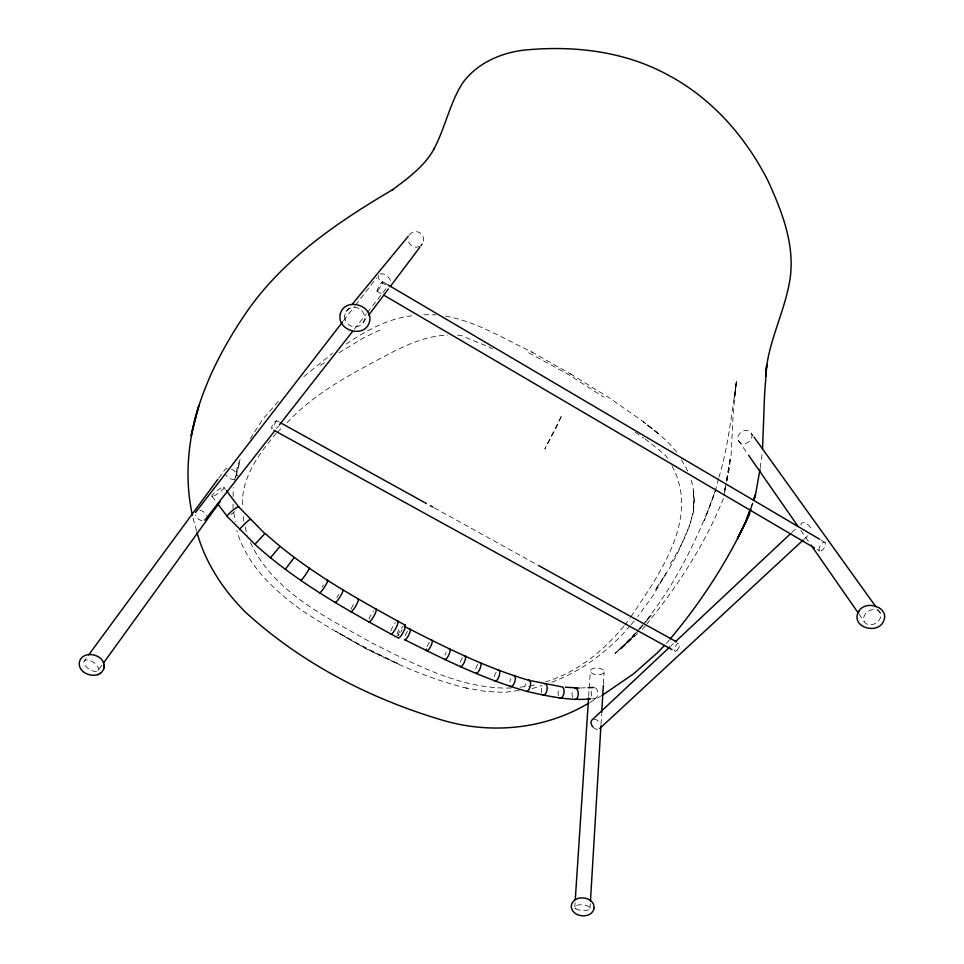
<?xml version="1.0" encoding="UTF-8"?>
<svg xmlns="http://www.w3.org/2000/svg" width="964" height="964" viewBox="0 0 964 964"><rect width="100%" height="100%" fill="white"/><g stroke="black" fill="none" stroke-linecap="round" stroke-linejoin="round"><path stroke-width="0.72" stroke-dasharray="4.82 3.62" d="M233.011 508.582L233.059 504.076M233.143 496.556L233.24 487.543M670.354 563.976C685.729 538.768 700.973 509.161 690.778 479.048M590.028 908.317L590.378 902.328M601.006 724.289L601.632 713.818M603.428 683.898L604.139 671.932M574.785 907.04L575.086 902.557M588.679 696.321L590.354 670.908M693.429 511.968L694.201 500.882L693.297 489.796L693.429 511.968L689.67 525.344L677.993 552.444L669.173 568.941L655.014 590.45L666.245 573.267L653.447 595.053L637.758 616.635M760.21 467.769L762.211 453.201M725.47 486.266L724.494 491.989L726.326 483.133M726.458 480.554L730.375 457.695L729.374 468.396L726.627 481.663M725.531 486.23L724.494 491.989L725.603 486.495M726.555 480.482L731.194 454.586L733.014 416.171L736.315 380.816L734.484 398.325L736.592 381.395C731.471 413.472 728.483 446.043 718.951 477.228M724.012 495.532L725.639 486.904M726.736 481.144L727.278 478.277L726.723 481.012M234.686 480.277L237.578 465.745L241.482 456.141M276.258 420.449C268.125 440.596 271.752 416.617 278.885 421.907M235.746 477.517L239.687 461.756L235.734 477.301M718.566 478.65L714.71 492.893L704.31 520.777L715.758 489.17M715.866 489.073L714.71 492.893C697.478 539.503 675.125 584.907 643.771 623.696M751.51 507.606L753.282 501.87M750.956 507.353L752.474 503.136M723.458 498.4C705.13 543.853 677.981 585.931 646.965 623.732M751.028 507.401L752.571 503.184M250.122 438.885L262.69 419.4L278.355 401.337M98.111 670.462A8.423 4.097 33.4 0 0 89.929 660.509A8.423 4.097 33.4 0 0 85.507 666.088A8.423 4.097 33.4 0 0 98.111 670.462L102.497 664.377M624.793 625.238L630.119 617.936M631.01 616.719C659.256 574.279 700.479 518.258 671.944 465.793M84.242 660.93L86.013 658.508M218.695 478.12L224.937 469.649A7.447 4.434 34.7 0 1 230.3 468.757M363.151 322.494L367.658 316.529M420.75 246.061L422.545 243.675M343.509 320.735L354.547 306.444M355.463 305.251L376.599 277.873M276.27 433.282C258.714 453.972 240.434 478.71 242.554 507.365M276.596 428.498L278.451 426.136M354.378 329.146L366.416 313.77M367.344 312.589L382.154 293.659M383.082 292.478L387.709 286.561M346.088 311.685L349.92 307.046M636.216 632.866L615.177 653.411L634.167 635.734L638.867 630.131M637.156 631.721L642.831 624.841M639.807 629.01L644.506 623.407M645.446 622.286L651.086 615.55L645.121 622.117M642.253 629.347L646.025 624.853M666.437 643.374L669.269 640.012M630.107 625.793C608.465 651.339 580.689 672.137 548.95 683.259M631.095 624.66L636.011 619.033M635.192 633.071L620.286 649.483L615.068 653.411L634.167 635.734L620.286 649.483L640.06 631.36M639.168 628.685L644.133 623.214M623.804 626.287C603.139 651.122 576.978 672.462 545.648 681.897M277.343 432.233L282.705 426.956M286.995 422.738C313.445 394.276 347.799 375.707 381.744 357.801C402.205 346.678 424.052 335.966 447.73 335.086M671.04 645.82L673.234 643.759M791.781 532.514L796.18 528.393M804.277 539.021L808.676 534.948M303.925 376.587L332.616 353.173M320.458 365.416L326.603 361.223M338.894 352.836L364.211 337.533L379.888 330.086M346.076 344.088C365.983 330.712 387.95 318.409 412.194 315.794M590.33 702.166L600.5 696.333M532.152 688.645L541.949 685.5M529.899 686.199L535.623 684.633M519.09 690.417L504.57 692.381L485.892 691.453L465.733 687.898M511.318 688.007C462.081 689.573 416.412 665.112 373.49 643.747C327.495 617.876 273.161 592.378 250.098 541.816M519.897 687.175L528.465 686.332M592.258 698.816L595.065 698.695M580.714 687.983L586.57 687.766M423.883 314.746L436.065 314.867M457.611 335.231L460.431 335.267L487.423 346.329M445.549 316.132C476.505 321.494 503.545 338.677 531.526 351.848L532.911 352.631M467.094 688.284C407.977 673.511 353.728 643.94 302.865 611.116C274.354 590.498 246.832 565.47 236.77 530.489M488.712 346.883L492.628 348.884M528.706 352.728L567.868 374.14L604.042 397.325M434.306 507.859L537.044 564.675M570.339 373.791L609.393 397.951L645.386 423.088L659.28 434.535L643.241 421.834C655.845 431.077 668.173 440.97 677.668 453.502M531.526 351.848L571.965 374.695M377.032 291.188L382.226 294.237M817.086 549.468L819.689 550.998M382.563 281.681L386.456 283.97M821.003 540.033L824.895 542.322M635.252 432.306L643.687 438.018M644.892 438.837L657.93 448.959L666.341 456.309L667.739 458.671M223.793 487.169L225.528 489.471M212.116 496.4L215.683 501.147M751.498 433.547A7.447 6.218 -33.2 0 1 743.955 443.633A7.447 6.218 -33.2 0 1 739.304 433.884A7.447 6.218 -33.2 0 1 751.498 433.547L753.246 435.981M877.686 609.296L880.325 612.959A9.158 7.025 -31.3 0 1 870.697 624.817A9.158 7.025 -31.3 0 1 865.6 613.731A9.158 7.025 -31.3 0 1 880.325 612.959M738.352 440.524L747.763 454.056M800.807 530.357L809.35 542.66M858.972 614.032L864.106 621.406M681.464 459.732L687.778 471.095M196.511 530.851L192.68 516.656M243.808 521.367L242.916 514.378M245.157 526.947L247.206 535.309M233.77 512.956L235.264 521.729M402.084 629.54A5.941 1.422 -62.2 0 1 400.699 632.288M399.12 634.589A5.941 1.422 -62.2 0 1 397.771 635.818M397.072 634.155A5.941 1.422 -62.2 0 1 400.843 626.696M405.242 635.589A5.929 1.458 -62.8 0 1 408.146 630.552M427.173 646.555A5.905 1.579 -63.8 0 1 429.992 641.506M444.934 655.219A5.88 1.735 -65 0 1 446.175 652.459M460.322 662.22A5.868 1.88 -66.3 0 1 462.985 657.147M475.698 668.896A5.844 2.012 -67.4 0 1 478.289 663.81M494.339 676.595A5.82 2.205 -69.8 0 1 496.773 671.462M509.811 681.849A5.796 2.41 -72.4 0 1 510.703 678.993M524.922 686.561A5.784 2.567 -75.5 0 1 525.681 683.681M541.575 693.02A5.748 2.735 -79.5 0 1 542.033 687.404M558.421 695.803A5.724 2.916 -82.9 0 1 559.735 687.85M572.604 697.285A5.7 3.121 -88.7 0 1 572.327 691.634M595.571 687.886A5.651 3.241 87 0 1 597.547 695.297A5.651 3.241 87 0 1 593.402 698.285A5.651 3.241 87 0 1 591.426 690.875M390.818 631.083A7.435 1.747 -61.6 0 1 395.385 622.72M397.963 635.891A7.423 1.783 -62.2 0 1 402.675 626.576M369.031 619.045A7.459 1.591 -60.6 0 1 373.743 610.718M351.173 608.947A7.483 1.386 -59.5 0 1 354.029 603.536M336.822 597.68A7.507 1.181 -58.2 0 1 338.81 594.378M322.157 587.076A7.519 0.988 -57.2 0 1 323.579 584.883M234.686 511.583A7.591 1.097 -39.5 0 1 229.733 515.354M201.958 520.512A6.146 4.507 35.3 0 1 195.331 514.921M199.825 510.342A6.146 4.507 35.3 0 1 206.429 515.909M386.166 284.669A7.182 4.205 38.2 0 1 380.117 280.898A7.182 4.205 38.2 0 1 378.442 275.487M380.021 273.969A7.182 4.205 38.2 0 1 390.432 280.488M597.68 729.326A5.748 3.964 48.6 0 1 592.884 726.928M593.993 719.24A5.748 3.964 48.6 0 1 600.283 724.121M800.903 525.103A6.676 3.663 45.6 0 1 806.326 523.548A6.676 3.663 45.6 0 1 811.616 531.031M234.842 479.494A7.447 4.434 34.7 0 1 225.624 474.866M231.456 469.179A7.447 4.434 34.7 0 1 237.578 475.999M419.617 246.362A7.941 7.688 45.4 0 1 408.17 240.301M409.218 235.108A7.941 7.688 45.4 0 1 421.063 233.698A7.941 7.688 45.4 0 1 420.75 245.651M561.289 416.376L556.156 427.896L544.841 448.911L561.289 416.376M398.867 664.136L365.392 648.519L335.918 631.36L364.199 647.013L398.867 664.136M213.875 495.942A7.579 1.458 -36.2 0 0 223.997 487.941A7.579 1.458 -36.2 0 0 215.948 491.459A7.579 1.458 -36.2 0 0 213.875 495.942M676.993 650.278A4.531 1.808 -61.8 0 0 679.295 643.35A4.531 1.808 -61.8 0 0 674.679 648.025A4.531 1.808 -61.8 0 0 676.993 650.278M821.027 550.986A5.061 2.265 -58.9 0 0 825.521 543.479A5.061 2.265 -58.9 0 0 820.34 545.516A5.061 2.265 -58.9 0 0 821.027 550.986M377.707 290.73A5.507 0.699 -59.8 0 0 382.491 282.488A5.507 0.699 -59.8 0 0 379.201 286.091A5.507 0.699 -59.8 0 0 377.707 290.73M575.701 908.522A7.64 2.844 4.9 0 0 588.896 909.642A7.64 2.844 4.9 0 0 582.63 904.835A7.64 2.844 4.9 0 0 575.701 908.522M591.149 672.655A6.917 3.398 4.3 0 0 603.09 673.559A6.917 3.398 4.3 0 0 597.499 668.016A6.917 3.398 4.3 0 0 591.149 672.655M344.714 316.469A10.11 9.616 38.1 0 0 359.476 325.856A10.11 9.616 38.1 0 0 359.705 308.902A10.11 9.616 38.1 0 0 344.714 316.469"/><path stroke-width="1.45" d="M104.124 665.75C103.787 653.399 81.313 649.652 79.301 662.834C78.084 675.909 102.015 680.68 104.1 667.028M104.088 668.076L104.148 664.786M590.474 900.834L600.921 725.796M601.729 712.324L603.331 685.392M575.279 899.569L588.57 697.816M762.536 449.164L764.597 394.252L766.766 364.766L765.633 376.285C767.585 341.593 785.793 310.637 790.372 276.56C794.42 242.988 781.684 210.911 768.079 180.991L767.947 180.738C745.63 136.828 711.938 98.292 668.04 75.035C623.913 50.791 572.17 45.151 522.717 50.273C499.617 53.333 476.421 63.793 462.551 83.121C449.489 103.606 445.175 128.357 433.523 149.697L434.378 148.263C424.883 166.073 408.061 178.123 392.288 189.944L392.975 189.486C336.159 222.889 279.958 261.184 243.121 317.192L242.892 317.554C218.876 353.595 199.391 393.204 191.125 435.981L198.909 405.422C187.823 440.765 184.389 478.879 192.402 515.234M760.018 469.227L755.499 494.689L753.728 500.424M751.064 509.04L745.401 522.837L737.46 538.539L749.739 513.354C729.399 558.59 702.081 600.873 670.221 638.891M753.571 500.364L755.499 494.689L753.474 500.316M749.944 510.173L745.401 522.837L750.522 508.799M404.362 625.021A7.423 1.783 -62.2 0 1 403.434 631.866A7.423 1.783 -62.2 0 1 397.915 637.77C347.884 610.634 297.322 582.798 254.93 544.335L265.1 533.381C306.709 571.11 356.306 598.427 405.314 625.202M858.346 612.032C850.778 626.733 876.565 634.999 883.241 621.901C890.929 607.2 864.961 598.764 858.346 612.032L858.816 611.453M264.943 533.755L238.578 506.727L226.395 490.616M103.377 663.172L220.31 501.437M88.688 654.881L217.804 479.325M368.549 315.336L388.359 289.055M390.155 286.67L419.846 247.254M195.547 512.438L342.594 321.928M274.74 430.86L206.224 518.391A6.146 4.507 35.3 0 1 204.597 520.078M279.367 424.943L352.523 331.508M351.836 304.72L408.254 236.264M664.449 645.446L657.484 652.7L633.264 674.077L601.765 695.598M279.729 546.733L270.402 557.903M669.944 646.844L592.004 719.975A5.748 3.964 48.6 0 0 592.884 726.928M675.427 641.699L790.685 533.55M599.656 728.567L803.169 540.045M589.052 702.901C544.997 729.555 490.206 734.725 441.211 719.807L440.705 719.662C368.899 698.213 300.443 662.642 245.061 611.754C223.009 589.594 205.236 562.639 196.969 532.273M294.068 557.686L285.32 569.278M99.714 673.631L100.473 673.246M97.581 674.728L98.232 674.402M526.886 691.405C547.817 696.165 569.266 701.021 590.86 698.876M565.326 687.175L579.256 688.043M588.04 687.706L593.896 687.489M409.483 629.311A5.929 1.458 -62.8 0 1 408.832 634.818A5.929 1.458 -62.8 0 1 404.434 639.554C443.657 659.243 483.277 678.909 525.609 691.019A5.784 2.567 -75.5 0 0 530.152 686.537A5.784 2.567 -75.5 0 0 528.465 680.235L561.229 686.742A5.724 2.916 -82.9 0 1 563.916 693.176A5.724 2.916 -82.9 0 1 559.457 697.623M529.742 680.596C485.82 667.775 444.753 647.037 404.169 626.239M274.017 430.293L672.041 649.628M280.211 422.642L426.401 503.497M430.354 505.678L432.993 507.136M538.358 565.41L676.656 641.891M383.527 294.996L814.496 547.95M387.757 284.742L819.701 539.262M217.466 503.509L227.287 516.535L254.93 544.335M754.125 437.21L875.939 606.862M748.618 455.285L798.24 526.657M811.061 545.118L858.117 612.791M431.354 640.289A5.905 1.579 -63.8 0 1 431.836 643.591A5.905 1.579 -63.8 0 1 428.185 650.098A5.905 1.579 -63.8 0 1 426.45 649.037M449.067 648.965A5.88 1.735 -65 0 1 448.911 654.677A5.88 1.735 -65 0 1 444.44 659.316M464.395 655.954A5.868 1.88 -66.3 0 1 464.515 661.786A5.868 1.88 -66.3 0 1 460.009 666.389M479.723 662.642A5.844 2.012 -67.4 0 1 480.096 668.546A5.844 2.012 -67.4 0 1 475.541 673.113M498.219 670.305A5.82 2.205 -69.8 0 1 499.027 676.366A5.82 2.205 -69.8 0 1 494.46 680.897M513.547 675.547A5.796 2.41 -72.4 0 1 514.788 681.741A5.796 2.41 -72.4 0 1 510.209 686.235M544.72 683.958A5.748 2.735 -79.5 0 1 546.925 690.345A5.748 2.735 -79.5 0 1 542.455 694.815M574.857 688.212A5.7 3.121 -88.7 0 1 578.267 693.188A5.7 3.121 -88.7 0 1 575.436 699.527M397.072 621.165A7.435 1.747 -61.6 0 1 396.035 627.962A7.435 1.747 -61.6 0 1 390.468 633.866M375.406 609.14A7.459 1.591 -60.6 0 1 374.08 615.803A7.459 1.591 -60.6 0 1 368.561 621.756M357.692 599.09A7.483 1.386 -59.5 0 1 356.017 605.573A7.483 1.386 -59.5 0 1 350.559 611.598M342.473 589.92A7.507 1.181 -58.2 0 1 340.437 596.198A7.507 1.181 -58.2 0 1 335.026 602.271M327.218 580.388A7.519 0.988 -57.2 0 1 324.868 586.498A7.519 0.988 -57.2 0 1 319.53 592.631M308.817 568.471A7.543 0.687 -55 0 1 305.901 574.231A7.543 0.687 -55 0 1 300.599 580.412M239.771 529.73A7.591 0.639 -44 0 1 245.097 523.536A7.591 0.639 -44 0 1 250.327 519.68M227.287 516.535A7.591 1.097 -39.5 0 1 232.698 510.402A7.591 1.097 -39.5 0 1 238.674 507.377M594.149 907.678C592.727 919.632 571.435 917.897 571.278 906.1C572.664 894.05 594.089 895.809 594.149 907.678M340.34 313.734C336.038 330.568 364.404 339.063 369.429 322.109C373.936 305.19 345.269 296.623 340.34 313.734"/></g></svg>
